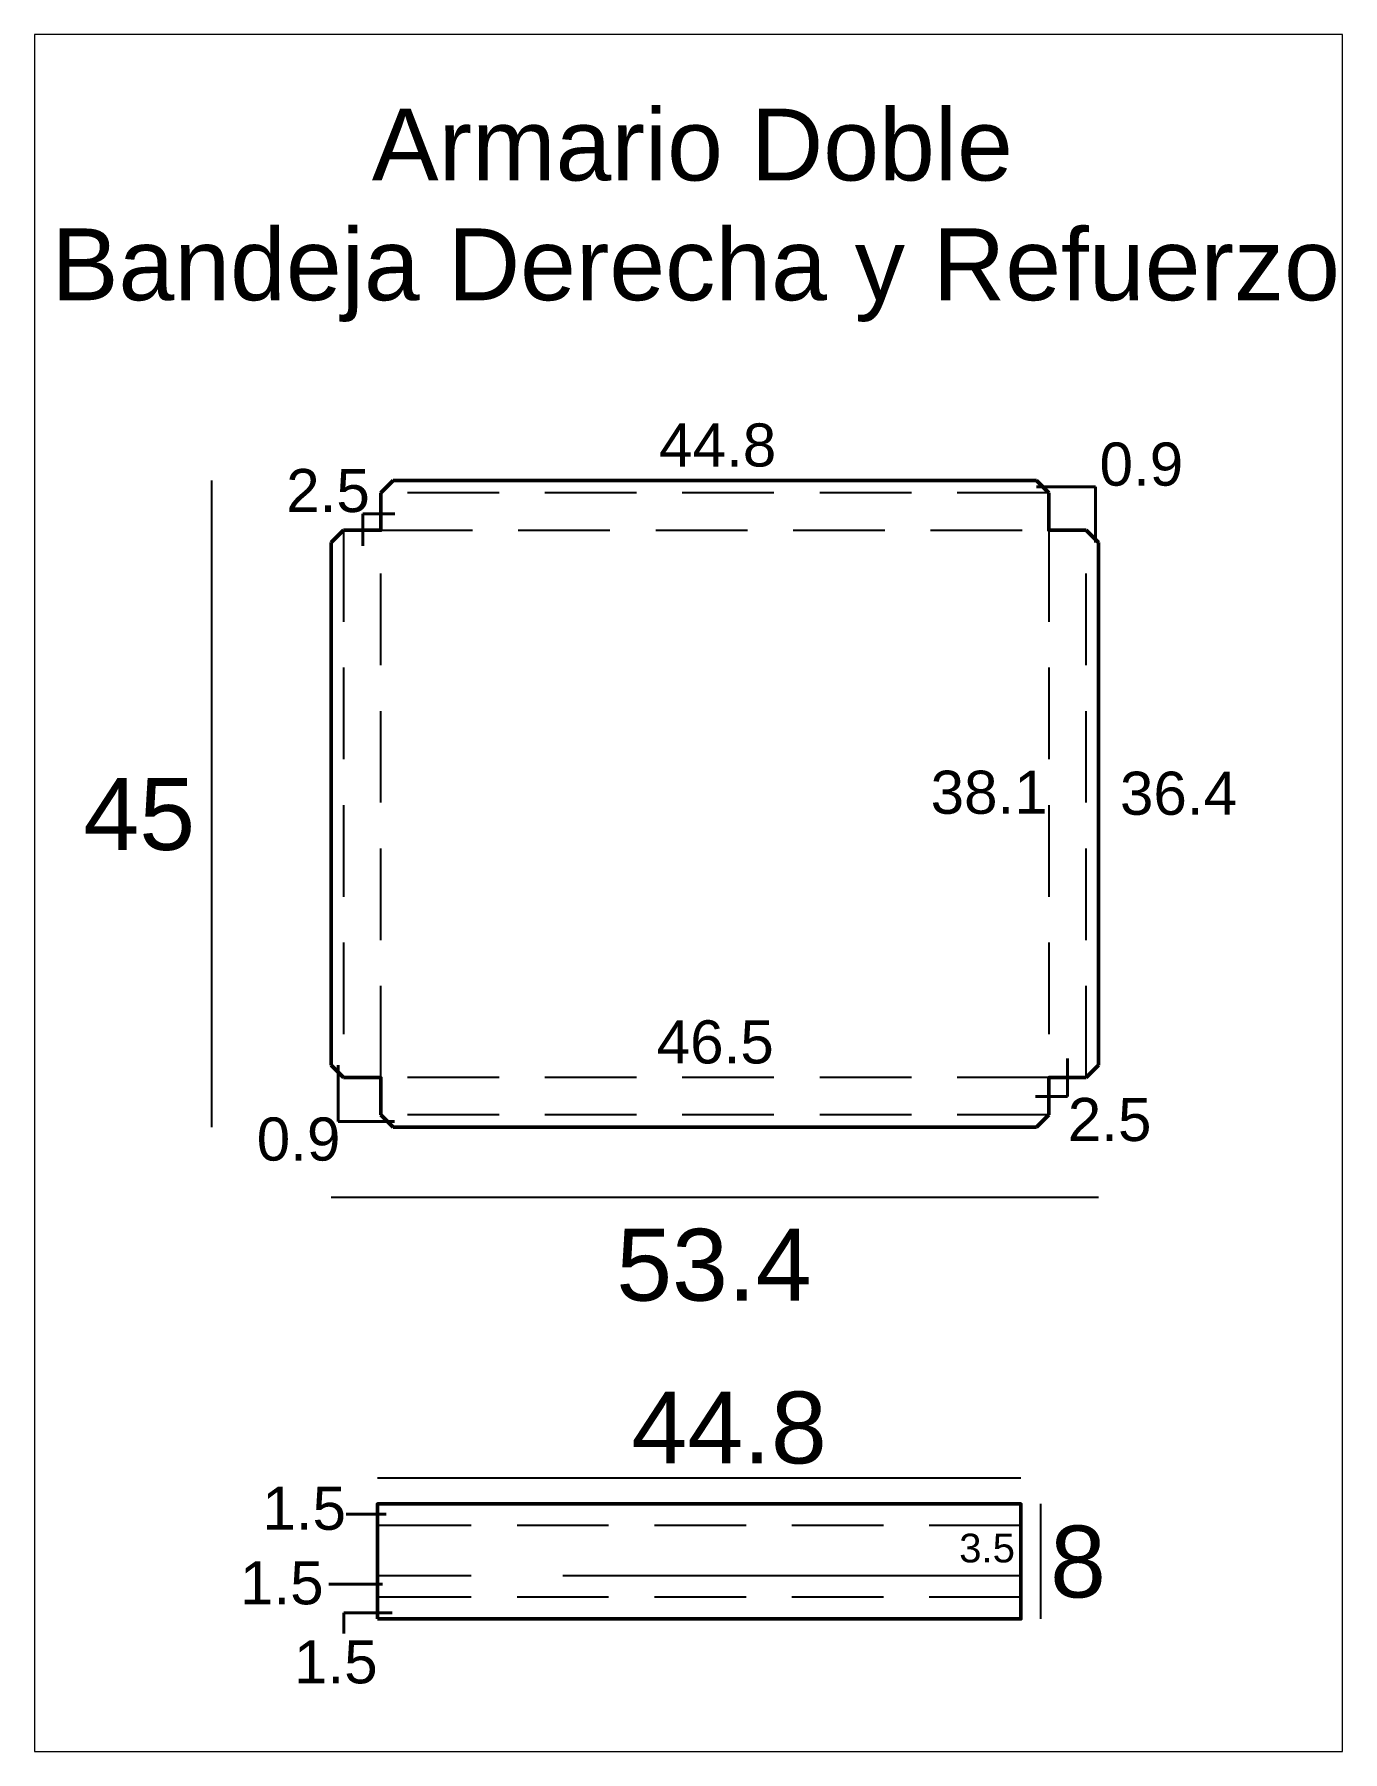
# Paper-space layout 'Layout1' of a CAD drawing. Header units: millimetres. Extents: x 0 to 203, y 0 to 267.
# The model-space entities are those that its viewports show. They can reach past a viewport. Long polylines and large blocks are cut down to what shows.
import ezdxf

# ---------------------------------------------------------------- set-up
doc = ezdxf.new("R2010")
doc.units = ezdxf.units.MM
doc.header["$LTSCALE"] = 0.25
doc.linetypes.add('CENTERX2', pattern=[101.6, 63.5, -12.7, 12.7, -12.7])
doc.linetypes.add('DASHED', pattern=[19.05, 12.7, -6.35])
doc.styles.get("Standard").update_dxf_attribs({"font": 'arial.ttf'})

msp = doc.modelspace()

# ---------------------------------------------------------------- linework, layer by layer
for p, q in [((555.4, 815.5), (555.4, 365.5)), ((638.8, 316.7), (1172.8, 316.7)), ((1118.9, 121.2), (670.9, 121.2)), ((1132.6, 103.2), (1132.6, 23.2))]:
    msp.add_line(p, q)
at = {"color": 150, "lineweight": 50}
for p, q in [((673.3, 807), (681.8, 815.5)), ((1129.8, 815.5), (1138.3, 807)), ((638.8, 772.5), (647.3, 781)), ((1164.3, 781), (1172.8, 772.5)), ((647.3, 400), (638.8, 408.5)), ((1172.8, 408.5), (1164.3, 400)), ((681.8, 365.5), (673.3, 374)), ((1138.3, 374), (1129.8, 365.5))]:
    msp.add_line(p, q, dxfattribs=at)
at = {"color": 3, "linetype": 'DASHED'}
for p, q in [((1138.3, 807), (673.3, 807)), ((647.3, 781), (647.3, 400)), ((673.3, 400), (673.3, 781)), ((673.3, 781), (1138.3, 781)), ((1138.3, 781), (1138.3, 400)), ((1164.3, 400), (1164.3, 781)), ((1138.3, 400), (673.3, 400)), ((1138.3, 374), (673.3, 374)), ((1118.9, 88.2), (670.9, 88.2)), ((1118.9, 38.2), (670.9, 38.2))]:
    msp.add_line(p, q, dxfattribs=at)
at = {"lineweight": 40}
for p, q in [((1129.8, 811.2), (1170.7, 811.2)), ((1170.7, 811.2), (1170.7, 772.5)), ((683.1, 792.4), (660.8, 792.4)), ((660.8, 792.4), (660.8, 770.1)), ((643.6, 408.5), (643.6, 369.3)), ((1151.4, 386.8), (1151.4, 413.3)), ((1129.1, 386.8), (1151.4, 386.8)), ((643.6, 369.3), (682.9, 369.3)), ((676.9, 96), (649.1, 96)), ((674.5, 47.3), (637.2, 47.3)), ((681.1, 27.5), (647.5, 27.5)), ((647.5, 27.5), (647.5, 13))]:
    msp.add_line(p, q, dxfattribs=at)
at = {"color": 6, "linetype": 'CENTERX2'}
msp.add_line((1118.9, 53.2), (670.9, 53.2), dxfattribs=at)
at = {"color": 150, "lineweight": 50}
for points in [[(1129.8, 815.5), (681.8, 815.5)], [(647.3, 781), (673.3, 781), (673.3, 807)], [(1138.3, 807), (1138.3, 781), (1164.3, 781)], [(638.8, 772.5), (638.8, 408.5)], [(1172.8, 408.5), (1172.8, 772.5)], [(673.3, 374), (673.3, 400), (647.3, 400)], [(1164.3, 400), (1138.3, 400), (1138.3, 374)], [(681.8, 365.5), (1129.8, 365.5)]]:
    msp.add_lwpolyline(points, dxfattribs=at)
msp.add_lwpolyline([(670.9, 23.2), (1118.9, 23.2), (1118.9, 103.2), (670.9, 103.2)], close=True, dxfattribs=at)

# ---------------------------------------------------------------- texts
at = {"attachment_point": 1}
for s, width, insert, char_height in [('\\pi235.76;Armario Doble \\P\\pi12.904;Bandeja Derecha y Refuerzo', 915.03, (431.2, 1074.4), 50), ('44.8', 24.272, (867, 855.3), 30), ('0.9', 13.996, (1173.6, 842), 30), ('2.5', 13.996, (607.4, 823.6), 30), ('38.1', 24.272, (1056, 613.6), 30), ('36.4', 24.272, (1187.8, 612.9), 30), ('46.5', 24.272, (865.3, 439.8), 30), ('2.5', 13.996, (1151.5, 385.8), 30), ('0.9', 13.996, (586.9, 372.2), 30), ('1.5', 22.533, (590.8, 115.2), 30), ('3.5', 22.533, (1075.9, 82.5), 20), ('1.5', 22.533, (575.2, 63.3), 30), ('1.5', 22.533, (612.8, 8.3), 30)]:
    msp.add_mtext_dynamic_manual_height_columns(s, width=width, gutter_width=12.5, heights=[0], dxfattribs=dict(at, insert=insert, char_height=char_height))
at = {"color": 3, "char_height": 50, "attachment_point": 1}
for s, width, insert in [('45', 71.04, (466.3, 608.4)), ('53.4', 100.748, (837.2, 294.7)), ('44.8', 69.546, (847.8, 181.4)), ('8', 45.812, (1139.2, 88.1))]:
    msp.add_mtext_dynamic_manual_height_columns(s, width=width, gutter_width=12.5, heights=[0], dxfattribs=dict(at, insert=insert))

psp = doc.layouts.get("Layout1")

# ---------------------------------------------------------------- viewports
at = {"layer": '0'}
psp.add_viewport(center=(101.6, 133.35), size=(203.2, 266.7), view_center_point=(887.47, 528.45), view_height=1195.365, dxfattribs=at)

doc.saveas('drawing.dxf')
